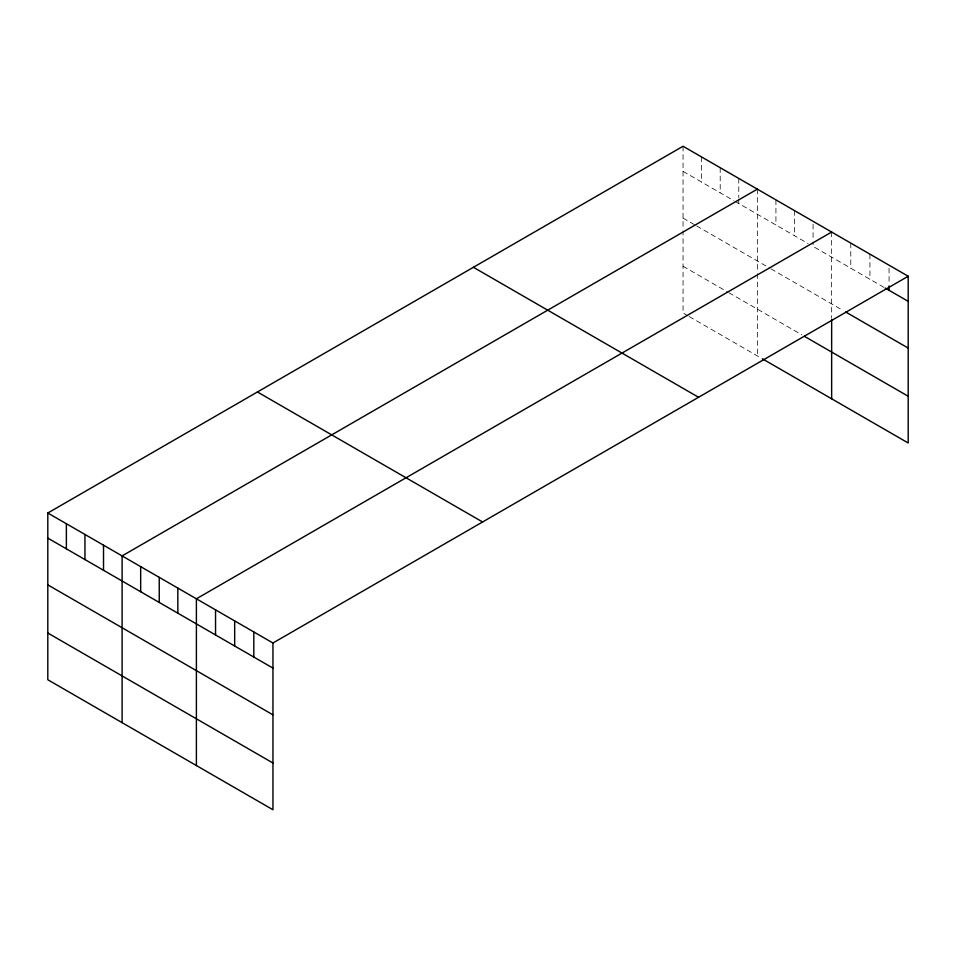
<?xml version="1.0" encoding="UTF-8"?>
<svg xmlns="http://www.w3.org/2000/svg" width="956" height="956" viewBox="0 0 956 956"><rect width="100%" height="100%" fill="white"/><g stroke="black" fill="none" stroke-linecap="round" stroke-linejoin="round"><path stroke-width="0.72" stroke-dasharray="4.78 3.58" d="M683.05 171.351L733.814 200.664M735.056 201.381L808.119 243.565M883.953 287.35L813.078 246.421L813.078 241.988M683.05 218.099L695.43 225.246M696.673 225.963L769.735 268.146M770.966 268.851L843.132 310.521M683.05 266.258L727.624 291.998M728.866 292.703L801.929 334.887M687.997 315.862L683.05 312.994L683.05 230.838M689.24 316.579L761.06 358.046M889.056 268.146L889.056 284.386M869.924 254.141L869.924 279.248M850.78 243.099L850.78 268.194M831.648 232.045L831.648 318.049M813.078 224.278L813.078 240.518M794.496 210.595L794.496 235.69M775.925 199.876L775.925 224.971M757.343 189.145L757.343 272.329M757.343 273.739L757.343 355.895M738.773 178.425L738.773 197.617M738.773 199.099L738.773 203.52M720.203 167.706L720.203 192.801M701.62 156.975L701.62 182.07M683.05 146.256L683.05 229.428"/><path stroke-width="1.43" d="M908.2 276.248L272.95 643.006L272.95 809.744L47.8 679.752L47.8 513.014L683.05 146.256L908.2 276.248L908.2 442.987L762.302 358.751M757.343 189.145L122.105 555.902L122.105 722.652M831.648 232.045L196.398 598.803L196.398 765.553M885.232 288.079L908.2 301.343M845.678 311.991L908.2 348.08M804.402 336.321L908.2 396.25M473.411 267.286L698.573 397.278M257.427 391.984L482.589 521.976M47.8 513.014L272.95 643.006M47.8 538.109L272.95 668.101M47.8 584.857L272.95 714.837M47.8 633.015L272.95 763.008M889.056 285.868L889.056 290.289M831.648 319.471L831.648 398.795M253.818 631.952L253.818 657.047M234.674 620.898L234.674 646.005M215.542 609.856L215.542 634.951M177.828 588.083L177.828 613.178M159.246 577.352L159.246 602.447M140.675 566.633L140.675 591.728M103.523 545.183L103.523 570.278M84.953 534.464L84.953 559.559M66.37 523.733L66.37 548.828"/></g></svg>
